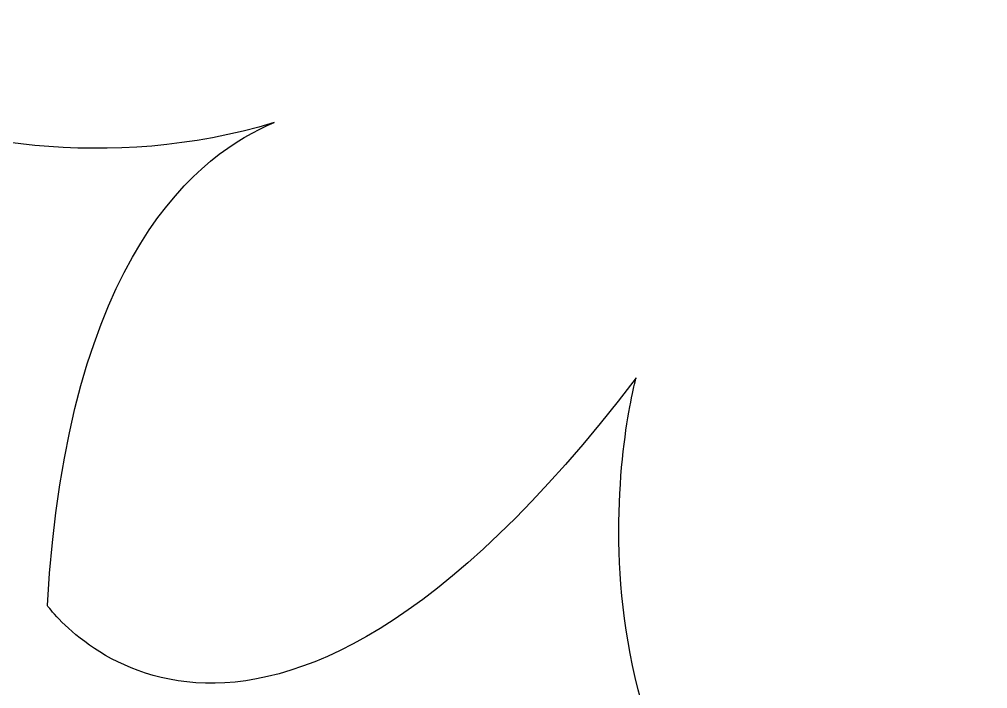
# Model space of a CAD drawing. Header units: inches. Extents: x 102447 to 288095, y 37526 to 105682.
# Drawn here: x 107952.28 to 107977.24, y 87635.28 to 87652.53 of the extents above; entities that cross this region are included whole.
import ezdxf

# ---------------------------------------------------------------- set-up
doc = ezdxf.new("R2010")
doc.units = ezdxf.units.IN
doc.header["$LTSCALE"] = 200
doc.header["$MEASUREMENT"] = 0
doc.layers.add('NEW_TREES', color=7, linetype='Continuous')

msp = doc.modelspace()

# ---------------------------------------------------------------- hatches: boundary and pattern name
h = msp.add_hatch()
h.set_pattern_fill('GRASS', color=3, scale=100)
h.set_pattern_definition([(90, (95209.8, 64192.41), (-70.71068, 70.71068), [18.75, -122.67136]), (45, (95209.8, 64192.41), (-70.71068, 70.71068), [18.75, -81.25]), (135, (95209.8, 64192.41), (-70.71068, -70.71068), [18.75, -81.25])])
h.paths.add_polyline_path([(108448.081, 87840.771), (107211.185, 87840.771), (107211.185, 87491.287), (108448.081, 87491.287)])

# ---------------------------------------------------------------- linework, layer by layer
at = {"layer": 'NEW_TREES', "color": 3, "linetype": 'Continuous'}
for points in [[(107958.852, 87649.87), (107950.31, 87647.283), (107942.408, 87653.096), (107942.408, 87653.096)], [(107953.003, 87637.418), (107953.515, 87646.507), (107956.96, 87649.094), (107958.852, 87649.87)], [(107968.179, 87643.287), (107958.159, 87630.16), (107953.003, 87637.418), (107953.003, 87637.418)], [(107972.641, 87628.121), (107965.648, 87634.136), (107968.179, 87643.287), (107968.179, 87643.287)]]:
    msp.add_open_spline(points, degree=3, dxfattribs=at)

doc.saveas('drawing.dxf')
